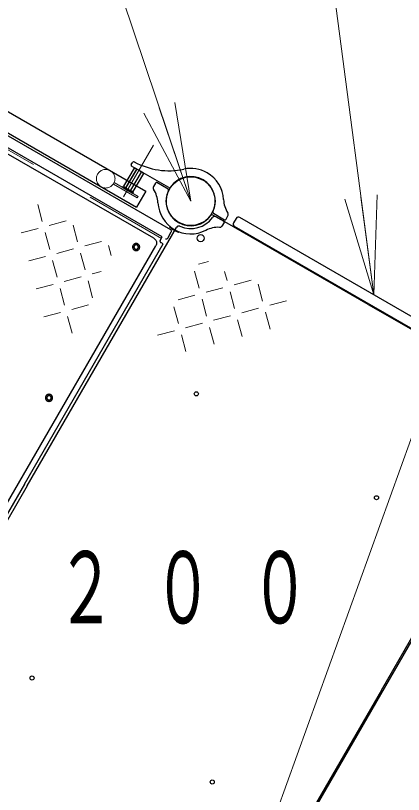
# Model space of a CAD drawing. Units: millimetres on the paper, scale 1:60. Extents: x -385 to 0, y -594 to 267.
# Drawn here: x -290.35 to -278.54, y 165.83 to 189.56 of the extents above; entities that cross this region are included whole.
import ezdxf

# ---------------------------------------------------------------- set-up
doc = ezdxf.new("R2010")
doc.units = ezdxf.units.MM
for name, pattern in [('USER1', [4.5, 2.5, -2]), ('USER2', [6, 3, -1, 1, -1]), ('USER3', [8, 3, -1, 1, -1, 1, -1])]:
    doc.linetypes.add(name, pattern=pattern)
doc.layers.add('1_60', color=7, linetype='Continuous', lineweight=25)
doc.styles.add('ＭＳ ゴシック', font='')
doc.styles.get('ＭＳ ゴシック').set_extended_font_data('MS Gothic')

msp = doc.modelspace()

# ---------------------------------------------------------------- linework, layer by layer
at = {"layer": '1_60', "color": 131}
for p, q in [((-323.044, 205.378), (-286.388, 184.215)), ((-323.327, 204.887), (-286.672, 183.724)), ((-286.388, 184.215), (-286.672, 183.724))]:
    msp.add_line(p, q, dxfattribs=at)
at = {"layer": '1_60', "lineweight": 13}
for p, q in [((-285.017, 183.906), (-289.114, 196.091)), ((-279.446, 181.055), (-281.42, 196.187)), ((-284.192, 160.336), (-274.283, 187.861)), ((-285.499, 186.909), (-285.017, 183.906)), ((-285.017, 183.906), (-286.447, 186.59)), ((-285.017, 183.906), (-285.973, 186.75)), ((-279.446, 181.055), (-280.33, 183.965)), ((-279.446, 181.055), (-279.834, 184.03)), ((-279.339, 184.095), (-279.446, 181.055)), ((-289.538, 183.29), (-289.674, 183.802)), ((-289.322, 183.166), (-288.811, 183.304)), ((-290.174, 182.936), (-289.663, 183.074)), ((-288.459, 182.667), (-288.595, 183.179)), ((-289.311, 182.438), (-289.447, 182.949)), ((-288.243, 182.543), (-287.732, 182.681)), ((-287.435, 182.252), (-287.516, 182.556)), ((-289.095, 182.313), (-288.584, 182.451)), ((-288.232, 181.814), (-288.368, 182.326)), ((-289.947, 182.083), (-289.436, 182.221)), ((-289.084, 181.585), (-289.22, 182.096)), ((-284.473, 182.067), (-284.777, 181.985)), ((-288.868, 181.46), (-288.357, 181.598)), ((-288.016, 181.69), (-287.744, 181.763)), ((-284.765, 181.256), (-284.902, 181.769)), ((-283.911, 181.485), (-283.984, 181.758)), ((-289.72, 181.23), (-289.209, 181.368)), ((-288.004, 180.962), (-288.141, 181.473)), ((-283.182, 181.497), (-283.695, 181.36)), ((-282.829, 180.86), (-282.966, 181.372)), ((-288.857, 180.732), (-288.993, 181.244)), ((-284.036, 181.269), (-284.548, 181.131)), ((-283.682, 180.631), (-283.82, 181.144)), ((-284.89, 181.04), (-285.402, 180.903)), ((-284.536, 180.403), (-284.673, 180.915)), ((-282.1, 180.872), (-282.612, 180.735)), ((-288.641, 180.607), (-288.129, 180.745)), ((-285.39, 180.174), (-285.527, 180.686)), ((-282.954, 180.644), (-283.466, 180.506)), ((-289.493, 180.378), (-288.982, 180.515)), ((-288.629, 179.879), (-288.766, 180.391)), ((-283.807, 180.415), (-284.32, 180.278)), ((-282.6, 180.006), (-282.737, 180.519)), ((-284.661, 180.186), (-285.173, 180.049)), ((-283.454, 179.778), (-283.591, 180.29)), ((-285.515, 179.957), (-286.027, 179.82)), ((-284.307, 179.549), (-284.445, 180.061)), ((-285.161, 179.32), (-285.298, 179.832))]:
    msp.add_line(p, q, dxfattribs=at)
at = {"layer": '1_60', "color": 20}
for p, q in [((-285.626, 183.035), (-303.871, 193.569)), ((-285.716, 182.779), (-285.608, 182.967))]:
    msp.add_line(p, q, dxfattribs=at)
at = {"layer": '1_60', "color": 4}
for p, q in [((-285.884, 182.819), (-304.203, 193.395)), ((-286.14, 182.774), (-303.925, 193.042)), ((-279.617, 180.759), (-284.241, 183.429)), ((-289.996, 175.233), (-285.451, 183.105)), ((-285.947, 182.711), (-285.884, 182.819)), ((-294.372, 168.185), (-286.08, 182.547)), ((-290.082, 175.283), (-285.857, 182.601)), ((-285.857, 182.601), (-285.929, 182.642)), ((-279.617, 180.759), (-274.993, 178.089)), ((-283.715, 161.111), (-274.625, 176.855)), ((-279.214, 169.008), (-274.669, 176.88)), ((-289.996, 175.233), (-294.541, 167.361)), ((-290.082, 175.283), (-294.307, 167.965)), ((-279.214, 169.008), (-283.758, 161.136))]:
    msp.add_line(p, q, dxfattribs=at)
at = {"layer": '1_60', "color": 4, "linetype": 'USER1', "lineweight": 13}
msp.add_line((-285.911, 182.773), (-304.041, 193.24), dxfattribs=at)
at = {"layer": '1_60', "linetype": 'USER2', "lineweight": 13}
msp.add_line((-286.15, 185.61), (-287.06, 184.035), dxfattribs=at)
at = {"layer": '1_60'}
for p, q in [((-286.742, 184.913), (-287.06, 184.362)), ((-286.742, 184.913), (-286.712, 184.913)), ((-286.473, 184.776), (-286.712, 184.913)), ((-286.671, 184.872), (-286.989, 184.321)), ((-286.529, 184.79), (-286.848, 184.239)), ((-286.458, 184.75), (-286.777, 184.198)), ((-286.458, 184.75), (-286.473, 184.776)), ((-287.094, 184.326), (-287.077, 184.355)), ((-287.094, 184.326), (-286.791, 184.151)), ((-287.077, 184.355), (-286.774, 184.18)), ((-287.06, 184.362), (-287.045, 184.336)), ((-286.807, 184.198), (-287.045, 184.336)), ((-286.777, 184.198), (-286.807, 184.198)), ((-286.774, 184.18), (-286.791, 184.151)), ((-283.638, 183.379), (-283.713, 183.249)), ((-275.369, 178.701), (-283.524, 183.41)), ((-285.655, 183.135), (-285.656, 183.133)), ((-275.527, 178.427), (-283.682, 183.135)), ((-285.366, 182.969), (-285.367, 182.966))]:
    msp.add_line(p, q, dxfattribs=at)
at = {"layer": '1_60', "color": 2}
for p, q in [((-286.827, 185.02), (-286.779, 185.093)), ((-285.681, 184.318), (-286.816, 184.973)), ((-286.092, 184.458), (-286.149, 184.351)), ((-285.706, 184.275), (-286.046, 184.471)), ((-284.353, 183.494), (-284.013, 183.297)), ((-284.328, 183.537), (-283.988, 183.341)), ((-284.002, 183.251), (-284.071, 183.14)), ((-283.942, 183.354), (-283.885, 183.461))]:
    msp.add_line(p, q, dxfattribs=at)
at = {"layer": '1_60', "linetype": 'USER1', "lineweight": 13}
for p, q in [((-286.665, 184.886), (-286.998, 184.309)), ((-286.52, 184.803), (-286.854, 184.225))]:
    msp.add_line(p, q, dxfattribs=at)
at = {"layer": '1_60', "color": 131, "linetype": 'USER1', "lineweight": 13}
for p, q in [((-287.373, 184.425), (-287.347, 184.471)), ((-286.644, 184.004), (-287.373, 184.425)), ((-286.618, 184.051), (-287.347, 184.471)), ((-286.644, 184.004), (-286.618, 184.051))]:
    msp.add_line(p, q, dxfattribs=at)
at = {"layer": '1_60', "color": 4}
for points in [[(-286.14, 182.774), (-286.119, 182.76), (-286.1, 182.742), (-286.084, 182.721), (-286.072, 182.698), (-286.063, 182.673), (-286.058, 182.648), (-286.058, 182.621), (-286.061, 182.596), (-286.069, 182.57), (-286.08, 182.547)], [(-285.947, 182.711), (-285.95, 182.705), (-285.952, 182.699), (-285.953, 182.693), (-285.954, 182.687), (-285.953, 182.681), (-285.952, 182.675), (-285.951, 182.669), (-285.948, 182.663), (-285.945, 182.658), (-285.941, 182.653), (-285.937, 182.648), (-285.932, 182.645), (-285.931, 182.644), (-285.929, 182.642)]]:
    msp.add_lwpolyline(points, dxfattribs=at)
at = {"layer": '1_60'}
for points in [[(-286.624, 182.601), (-286.632, 182.606), (-286.641, 182.609), (-286.65, 182.612), (-286.659, 182.614), (-286.669, 182.615), (-286.678, 182.616), (-286.688, 182.615), (-286.697, 182.614), (-286.706, 182.612), (-286.715, 182.609), (-286.724, 182.605), (-286.732, 182.601), (-286.74, 182.596), (-286.748, 182.59), (-286.755, 182.584), (-286.761, 182.577), (-286.767, 182.569), (-286.772, 182.561), (-286.776, 182.553), (-286.78, 182.544), (-286.783, 182.535), (-286.785, 182.526), (-286.786, 182.517), (-286.786, 182.507), (-286.786, 182.498), (-286.785, 182.488), (-286.783, 182.479), (-286.78, 182.47), (-286.776, 182.462), (-286.772, 182.453), (-286.767, 182.445), (-286.761, 182.438), (-286.755, 182.431), (-286.748, 182.424), (-286.74, 182.419), (-286.732, 182.414), (-286.724, 182.409), (-286.715, 182.406), (-286.706, 182.403), (-286.697, 182.401), (-286.688, 182.4), (-286.678, 182.399), (-286.669, 182.4), (-286.66, 182.401), (-286.65, 182.403), (-286.641, 182.406), (-286.633, 182.409), (-286.624, 182.414), (-286.616, 182.419), (-286.609, 182.425), (-286.602, 182.431), (-286.596, 182.438), (-286.59, 182.445), (-286.585, 182.453), (-286.58, 182.462), (-286.577, 182.471), (-286.574, 182.48), (-286.572, 182.489), (-286.571, 182.498), (-286.57, 182.508), (-286.571, 182.517), (-286.572, 182.526), (-286.574, 182.536), (-286.577, 182.545), (-286.58, 182.553), (-286.585, 182.562), (-286.59, 182.57), (-286.595, 182.577), (-286.602, 182.584), (-286.609, 182.59), (-286.616, 182.596)], [(-286.645, 182.565), (-286.65, 182.568), (-286.655, 182.57), (-286.661, 182.572), (-286.667, 182.573), (-286.672, 182.574), (-286.678, 182.574), (-286.684, 182.574), (-286.69, 182.573), (-286.695, 182.572), (-286.701, 182.57), (-286.706, 182.568), (-286.711, 182.565), (-286.716, 182.562), (-286.721, 182.558), (-286.725, 182.554), (-286.729, 182.55), (-286.733, 182.546), (-286.736, 182.541), (-286.739, 182.536), (-286.741, 182.53), (-286.742, 182.525), (-286.744, 182.519), (-286.745, 182.513), (-286.745, 182.507), (-286.745, 182.502), (-286.744, 182.496), (-286.743, 182.49), (-286.741, 182.485), (-286.739, 182.479), (-286.736, 182.474), (-286.733, 182.469), (-286.729, 182.465), (-286.725, 182.46), (-286.721, 182.456), (-286.716, 182.453), (-286.712, 182.45), (-286.706, 182.447), (-286.701, 182.445), (-286.696, 182.443), (-286.69, 182.442), (-286.684, 182.441), (-286.678, 182.441), (-286.673, 182.441), (-286.667, 182.442), (-286.661, 182.443), (-286.656, 182.445), (-286.65, 182.447), (-286.645, 182.45), (-286.64, 182.453), (-286.636, 182.456), (-286.631, 182.46), (-286.627, 182.465), (-286.624, 182.469), (-286.621, 182.474), (-286.618, 182.479), (-286.616, 182.485), (-286.614, 182.49), (-286.613, 182.496), (-286.612, 182.502), (-286.612, 182.508), (-286.612, 182.513), (-286.613, 182.519), (-286.614, 182.525), (-286.616, 182.53), (-286.618, 182.536), (-286.621, 182.541), (-286.624, 182.546), (-286.627, 182.55), (-286.631, 182.555), (-286.635, 182.559), (-286.64, 182.562)], [(-289.277, 178.006), (-289.285, 178.011), (-289.294, 178.014), (-289.303, 178.017), (-289.312, 178.019), (-289.322, 178.02), (-289.331, 178.021), (-289.34, 178.02), (-289.35, 178.019), (-289.359, 178.017), (-289.368, 178.014), (-289.377, 178.011), (-289.385, 178.006), (-289.393, 178.001), (-289.4, 177.995), (-289.407, 177.989), (-289.414, 177.982), (-289.42, 177.975), (-289.425, 177.967), (-289.429, 177.958), (-289.433, 177.949), (-289.435, 177.94), (-289.438, 177.931), (-289.439, 177.922), (-289.439, 177.912), (-289.439, 177.903), (-289.438, 177.894), (-289.436, 177.884), (-289.433, 177.875), (-289.429, 177.867), (-289.425, 177.858), (-289.42, 177.85), (-289.414, 177.843), (-289.408, 177.836), (-289.401, 177.83), (-289.393, 177.824), (-289.385, 177.819), (-289.377, 177.814), (-289.368, 177.811), (-289.359, 177.808), (-289.35, 177.806), (-289.341, 177.805), (-289.331, 177.804), (-289.322, 177.805), (-289.312, 177.806), (-289.303, 177.808), (-289.294, 177.811), (-289.286, 177.815), (-289.277, 177.819), (-289.269, 177.824), (-289.262, 177.83), (-289.255, 177.836), (-289.248, 177.843), (-289.243, 177.851), (-289.238, 177.859), (-289.233, 177.867), (-289.23, 177.876), (-289.227, 177.885), (-289.225, 177.894), (-289.223, 177.903), (-289.223, 177.913), (-289.223, 177.922), (-289.225, 177.932), (-289.227, 177.941), (-289.229, 177.95), (-289.233, 177.958), (-289.237, 177.967), (-289.242, 177.975), (-289.248, 177.982), (-289.255, 177.989), (-289.262, 177.996), (-289.269, 178.001)], [(-289.298, 177.97), (-289.303, 177.973), (-289.308, 177.975), (-289.314, 177.977), (-289.319, 177.978), (-289.325, 177.979), (-289.331, 177.979), (-289.337, 177.979), (-289.343, 177.978), (-289.348, 177.977), (-289.354, 177.975), (-289.359, 177.973), (-289.364, 177.97), (-289.369, 177.967), (-289.374, 177.964), (-289.378, 177.96), (-289.382, 177.955), (-289.386, 177.951), (-289.389, 177.946), (-289.391, 177.941), (-289.394, 177.935), (-289.395, 177.93), (-289.397, 177.924), (-289.397, 177.918), (-289.398, 177.913), (-289.397, 177.907), (-289.397, 177.901), (-289.395, 177.895), (-289.394, 177.89), (-289.391, 177.884), (-289.389, 177.879), (-289.386, 177.874), (-289.382, 177.87), (-289.378, 177.865), (-289.374, 177.862), (-289.369, 177.858), (-289.364, 177.855), (-289.359, 177.852), (-289.354, 177.85), (-289.348, 177.848), (-289.343, 177.847), (-289.337, 177.846), (-289.331, 177.846), (-289.325, 177.846), (-289.32, 177.847), (-289.314, 177.848), (-289.308, 177.85), (-289.303, 177.852), (-289.298, 177.855), (-289.293, 177.858), (-289.288, 177.862), (-289.284, 177.866), (-289.28, 177.87), (-289.277, 177.874), (-289.274, 177.879), (-289.271, 177.885), (-289.269, 177.89), (-289.267, 177.895), (-289.266, 177.901), (-289.265, 177.907), (-289.265, 177.913), (-289.265, 177.918), (-289.266, 177.924), (-289.267, 177.93), (-289.269, 177.935), (-289.271, 177.941), (-289.273, 177.946), (-289.277, 177.951), (-289.28, 177.955), (-289.284, 177.96), (-289.288, 177.964), (-289.293, 177.967)]]:
    msp.add_lwpolyline(points, close=True, dxfattribs=at)
at = {"layer": '1_60', "color": 131, "linetype": 'USER1', "lineweight": 13}
msp.add_circle((-287.605, 184.59), 0.283, dxfattribs=at)
at = {"layer": '1_60', "color": 150, "linetype": 'USER3', "lineweight": 13}
msp.add_circle((-285.017, 183.906), 0.743, dxfattribs=at)
at = {"layer": '1_60'}
for centre, radius in [((-285.017, 183.906), 0.743), ((-284.715, 182.779), 0.108), ((-284.847, 178.034), 0.0625), ((-279.362, 174.867), 0.0625), ((-289.847, 169.374), 0.0625), ((-284.362, 166.207), 0.0625)]:
    msp.add_circle(centre, radius, dxfattribs=at)
at = {"layer": '1_60', "color": 2}
for centre, radius, start, end in [((-286.799, 185.002), 0.0333, 147, 240), ((-286.751, 185.075), 0.0333, 61.0842, 147), ((-285.687, 187.001), 2.167, 241.0841, 282.2172), ((-285.017, 183.906), 1, 60, 102.2172), ((-285.017, 183.906), 0.75, 60, 145.7293), ((-285.017, 183.906), 1, 2.7272, 60), ((-286.063, 184.442), 0.0333, 60, 152), ((-285.017, 183.906), 0.75, 334.2707, 60), ((-286.076, 184.312), 0.0833, 152, 212.5412), ((-286.849, 183.819), 0.833, 2.7272, 32.5412), ((-285.017, 183.906), 0.75, 154.2707, 240), ((-285.723, 184.246), 0.0333, 334.2707, 60), ((-285.665, 184.347), 0.0333, 240, 325.7293), ((-283.186, 183.993), 0.833, 182.7272, 212.5412), ((-285.017, 183.906), 1, 182.7272, 240), ((-285.017, 183.906), 0.75, 240, 325.7293), ((-284.37, 183.465), 0.0333, 60, 145.7293), ((-284.312, 183.566), 0.0333, 154.2707, 240), ((-283.959, 183.5), 0.0833, 332, 32.5412), ((-283.959, 183.5), 0.0833, 332, 32.5412), ((-284.03, 183.269), 0.0333, 328, 60), ((-283.972, 183.37), 0.0333, 240, 332), ((-285.017, 183.906), 1, 240, 297.2728), ((-284.177, 182.276), 0.833, 87.4588, 117.2728), ((-284.137, 183.192), 0.0833, 267.4588, 328)]:
    msp.add_arc(centre, radius, start, end, dxfattribs=at)
at = {"layer": '1_60'}
for centre, radius, start, end in [((-286.736, 184.841), 0.0724, 25.6159, 94.3841), ((-286.729, 184.608), 0.271, 42.4121, 77.5879), ((-286.524, 184.718), 0.0724, 25.6159, 94.3841), ((-286.995, 184.393), 0.0724, 205.6159, 274.3841), ((-286.789, 184.504), 0.271, 222.4121, 257.5879), ((-286.782, 184.27), 0.0724, 205.6159, 274.3841), ((-285.017, 183.906), 0.833, 246.7872, 323.2128), ((-283.641, 183.207), 0.0833, 150, 240), ((-283.566, 183.337), 0.0833, 60, 150), ((-285.642, 183.125), 0.0167, 150, 231.3731), ((-285.017, 183.906), 1.017, 231.3731, 240), ((-285.017, 183.906), 1.017, 240, 248.6269), ((-285.382, 182.975), 0.0167, 248.6269, 330)]:
    msp.add_arc(centre, radius, start, end, dxfattribs=at)
at = {"layer": '1_60', "color": 4}
for centre, start, end in [((-284.283, 183.357), 60, 143.2128), ((-285.379, 183.064), 66.7872, 150)]:
    msp.add_arc(centre, 0.0833, start, end, dxfattribs=at)
at = {"layer": '1_60', "color": 20}
for centre, start, end in [((-285.651, 182.992), 330, 60), ((-285.759, 182.804), 240, 330)]:
    msp.add_arc(centre, 0.05, start, end, dxfattribs=at)

# ---------------------------------------------------------------- texts
at = {"layer": '1_60', "insert": (-289.105, 172.121), "char_height": 2.199, "attachment_point": 4, "style": 'ＭＳ ゴシック'}
msp.add_mtext('\\T1.64;\\W0.6;２００', dxfattribs=at)

doc.saveas('drawing.dxf')
